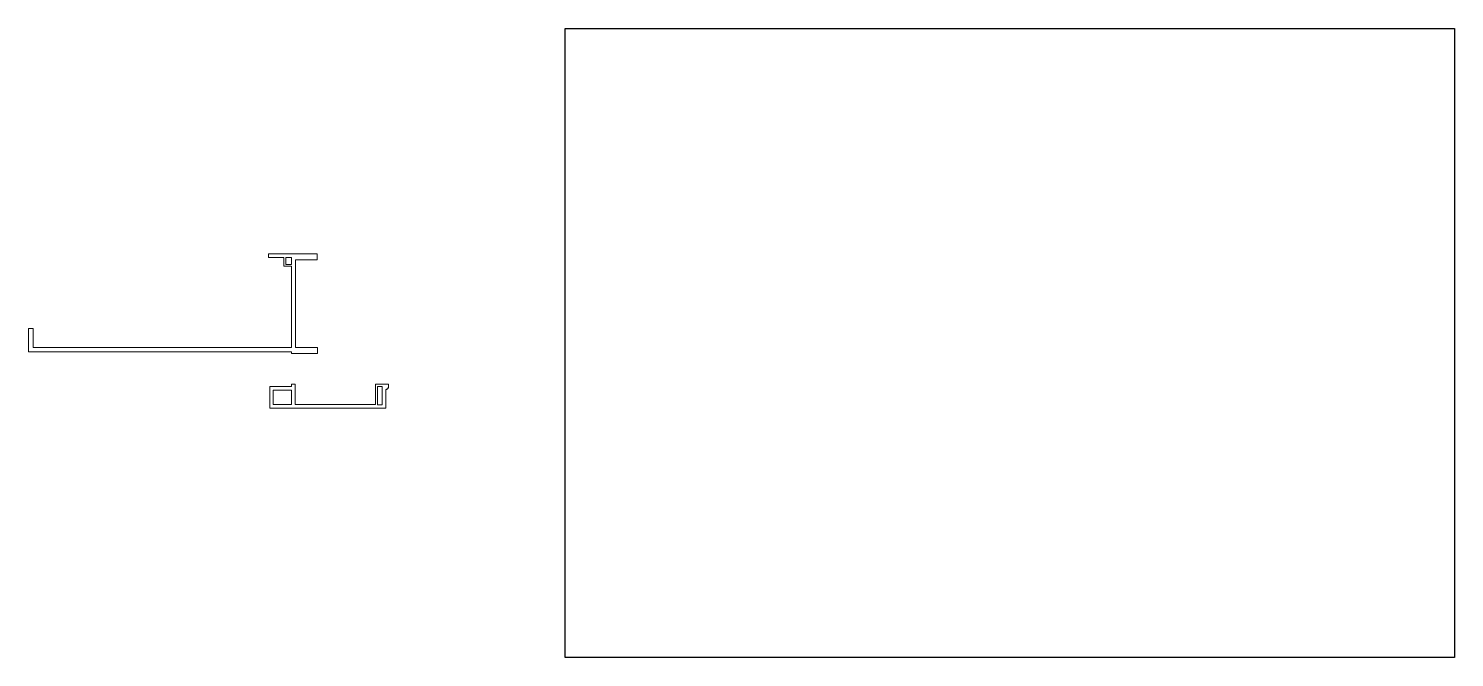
# Model space of a CAD drawing. Header units: millimetres. Extents: x 16295 to 63811, y 2587 to 23543.
import ezdxf

# ---------------------------------------------------------------- set-up
doc = ezdxf.new("R2010")
doc.units = ezdxf.units.MM
doc.layers.get('0').update_dxf_attribs({"color": 20})
doc.layers.add('Muri', color=10, linetype='Continuous', lineweight=20)
picture_1 = doc.add_image_def('image1.jpg', size_in_pixel=(1414, 1000))

msp = doc.modelspace()

# ---------------------------------------------------------------- linework, layer by layer
at = {"layer": 'Muri'}
for p, q in [((24287, 15917), (24287, 16032)), ((24287, 16032), (25917, 16032)), ((24806, 15917), (24287, 15917)), ((24806, 15624), (24806, 15917)), ((24868, 15917), (25059, 15917)), ((24868, 15684), (24868, 15917)), ((25059, 15684), (24868, 15684)), ((25059, 15917), (25059, 15684)), ((25917, 15832), (25191, 15832)), ((25191, 15832), (25191, 12911)), ((25917, 16032), (25917, 15882)), ((25917, 15882), (25917, 15832)), ((25059, 15624), (24806, 15624)), ((25059, 12911), (25059, 15624)), ((16295, 13547), (16445, 13547)), ((16296, 12769), (16296, 13547)), ((16445, 13547), (16445, 12911)), ((16445, 12911), (25059, 12911)), ((25191, 12911), (25927, 12911)), ((25927, 12911), (25927, 12716)), ((25058, 12769), (16296, 12769)), ((25058, 12716), (25058, 12769)), ((25927, 12716), (25058, 12716)), ((24340, 10890), (24340, 11616)), ((24340, 11616), (25055, 11616)), ((24453, 11013), (24453, 11492)), ((24453, 11492), (25057, 11492)), ((25053, 11698), (25186, 11698)), ((25055, 11616), (25053, 11698)), ((25057, 11495), (25057, 11013)), ((25186, 11698), (25186, 11011)), ((27855, 11011), (27855, 11693)), ((27855, 11693), (28288, 11693)), ((27924, 11618), (28078, 11618)), ((27926, 11008), (27926, 11618)), ((28078, 11618), (28078, 11008)), ((28243, 11511), (28198, 11511)), ((28198, 11511), (28198, 10890)), ((28288, 11564), (28243, 11564)), ((28243, 11564), (28243, 11511)), ((28288, 11693), (28288, 11564)), ((28288, 11564), (28288, 11564)), ((25057, 11013), (24453, 11013)), ((25186, 11011), (27855, 11011)), ((28078, 11008), (27926, 11008)), ((28198, 10890), (24340, 10890))]:
    msp.add_line(p, q, dxfattribs=at)

# ---------------------------------------------------------------- pictures from other files: only their frames are drawn
image = msp.add_image(picture_1, insert=(34180, 2587), size_in_units=(29631, 20956))
image.dxf.flags = 7

doc.saveas('drawing.dxf')
